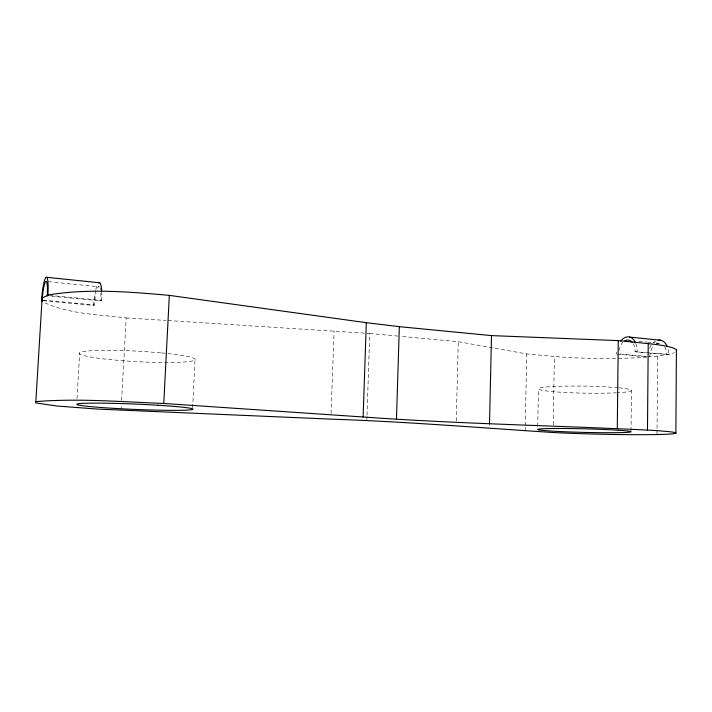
<?xml version="1.0" encoding="UTF-8"?>
<svg xmlns="http://www.w3.org/2000/svg" width="712" height="712" viewBox="0 0 712 712"><rect width="100%" height="100%" fill="white"/><g stroke="black" fill="none" stroke-linecap="round" stroke-linejoin="round"><path stroke-width="0.53" stroke-dasharray="3.56 2.67" d="M657.007 434.534L657.612 356.053L668.515 354.327A77.43 8.633 0.5 0 0 674.273 352.636M631.037 430.76L631.437 390.648M553.215 424.788L554.372 356.427L526.684 353.944L458.288 341.671L400.74 336.349M525.189 431.08L525.278 426.675M525.296 425.571L526.684 353.944M537.756 426.239L538.441 388.948M456.258 421.032L458.288 341.671M366.867 419.671L366.983 416.36M367.018 415.256L369.759 333.483L167.097 320.48M331.062 413.619L334.097 330.858M192.641 407.825L195.043 359.008M121.058 410.352L121.36 404.852M121.61 400.447L126.184 317.944C98.701 314.455 69.42 314.286 43.957 302.431M77.003 398.524L79.7 353.001M43.254 300.722L93.619 305.43L94.402 304.941A16.296 3.062 -85.2 0 1 95.978 293.086M51.611 296.192L100.819 300.9L101.647 300.375A20.372 3.827 -85.2 0 0 101.736 291.377M633.271 343.754A12.798 8.161 -83.9 0 1 635.149 351.737L668.826 354.496A15.735 10.457 -83.7 0 0 667.758 347.634M648.071 352.974L668.826 354.496M657.612 356.053L647.76 356.997M646.843 357.068L643.194 357.353A77.083 8.588 0.5 0 1 554.372 356.427M126.184 317.944L165.994 320.418M618.141 387.773L609.294 387.079A46.556 3.516 1 0 0 547.733 386.883A46.556 3.516 1 0 0 553.66 391.707A46.556 3.516 1 0 0 616.325 392.793M369.759 333.483L399.637 336.242M619.769 353.935L646.594 356.454M43.245 300.144L94.402 304.941M617.055 354.122L646.656 356.899M635.149 351.737L646.994 352.867M49.52 295.373L101.647 300.375M638.815 341.217L646.38 341.983M647.466 342.089L655.022 342.864M656.108 342.97L660.424 343.407A12.585 8.366 -83.7 0 0 656.072 343.994M48.523 281.676L99.306 286.82A16.296 3.062 -85.2 0 0 96.779 290.104M619.057 387.853A46.556 3.516 1 0 1 617.553 392.73M93.619 305.43A20.372 3.827 -85.2 0 1 95.586 290.656M95.817 289.642A20.372 3.827 -85.2 0 1 97.66 284.257M99.992 287.897A16.296 3.062 -85.2 0 1 100.526 290.007M100.855 293.024A16.296 3.062 -85.2 0 1 100.819 300.9M619.004 350.544A12.798 8.161 -83.9 0 1 622.858 342.383M664.714 346.895A12.585 8.366 -83.7 0 1 666.663 354.754M649.816 356.757A12.585 8.366 -83.7 0 1 654.043 345.498M635.923 343.611A15.993 10.199 -83.9 0 1 637.258 351.461M616.69 354.087A15.993 10.199 -83.9 0 1 616.797 352.031M649.558 348.212A15.735 10.457 -83.7 0 1 652.45 343.567M653.029 342.953A15.735 10.457 -83.7 0 1 655.556 341.066M160.654 352.832L145.435 351.63A57.939 5.26 3.1 0 0 82.031 355.012A57.939 5.26 3.1 0 0 175.793 362.399A57.939 5.26 3.1 0 0 160.654 352.832"/><path stroke-width="1.07" d="M675.884 433.252L676.4 350.019M647.475 430.084L648.214 343.629L618.265 340.612L491.502 335.601L399.334 326.666L366.306 322.687L169.34 295.373C129.7 291.875 89.365 288.405 49.831 294.706L42.15 297.803L35.76 402.912L56.791 406L97.206 409.062L330.858 419.128C405.057 421.62 479.034 427.716 553.091 432.513A77.653 2.946 1.4 0 0 657.007 434.534A78 2.955 1.4 0 0 647.475 430.084C552.699 425.473 457.789 423.818 363.12 416.992L163.76 403.464C121.111 401.835 78.213 398.15 35.6 401.648M617.277 428.419L618.265 340.612M489.5 424.049L491.502 335.601M396.477 419.048L399.334 326.666M363.12 416.992L366.306 322.687M163.76 403.464L169.34 295.373M42.159 300.615L41.545 300.562L42.159 300.037A16.652 2.376 -85.2 0 1 45.728 281.471A16.652 2.376 -85.2 0 1 47.232 295.774L48.434 295.266M629.666 337.079L660.994 340.309M46.734 277.315L99.742 282.78M42.15 297.803L42.159 301.461M648.214 343.629A77.43 8.633 0.5 0 1 676.373 351.167M41.545 300.562A20.817 2.973 -85.2 0 1 46.004 277.351A20.817 2.973 -85.2 0 1 47.891 295.222M98.737 282.842A20.372 3.827 -85.2 0 1 101.683 290.514M624.842 340.834A12.798 8.161 -83.9 0 1 632.256 342.321M658.271 340.158A15.735 10.457 -83.7 0 1 667.429 346.771M620.766 341.101A15.993 10.199 -83.9 0 1 635.567 342.775M157.922 405.244L142.614 404.398A58.197 2.679 2.4 0 0 79.059 405.137A58.197 2.679 2.4 0 0 173.354 410.361A58.197 2.679 2.4 0 0 157.922 405.244M618.586 430.226L608.778 429.674A46.725 1.789 1.4 0 0 537.987 429.265A46.725 1.789 1.4 0 0 598.917 432.665A46.725 1.789 1.4 0 0 618.586 430.226"/></g></svg>
